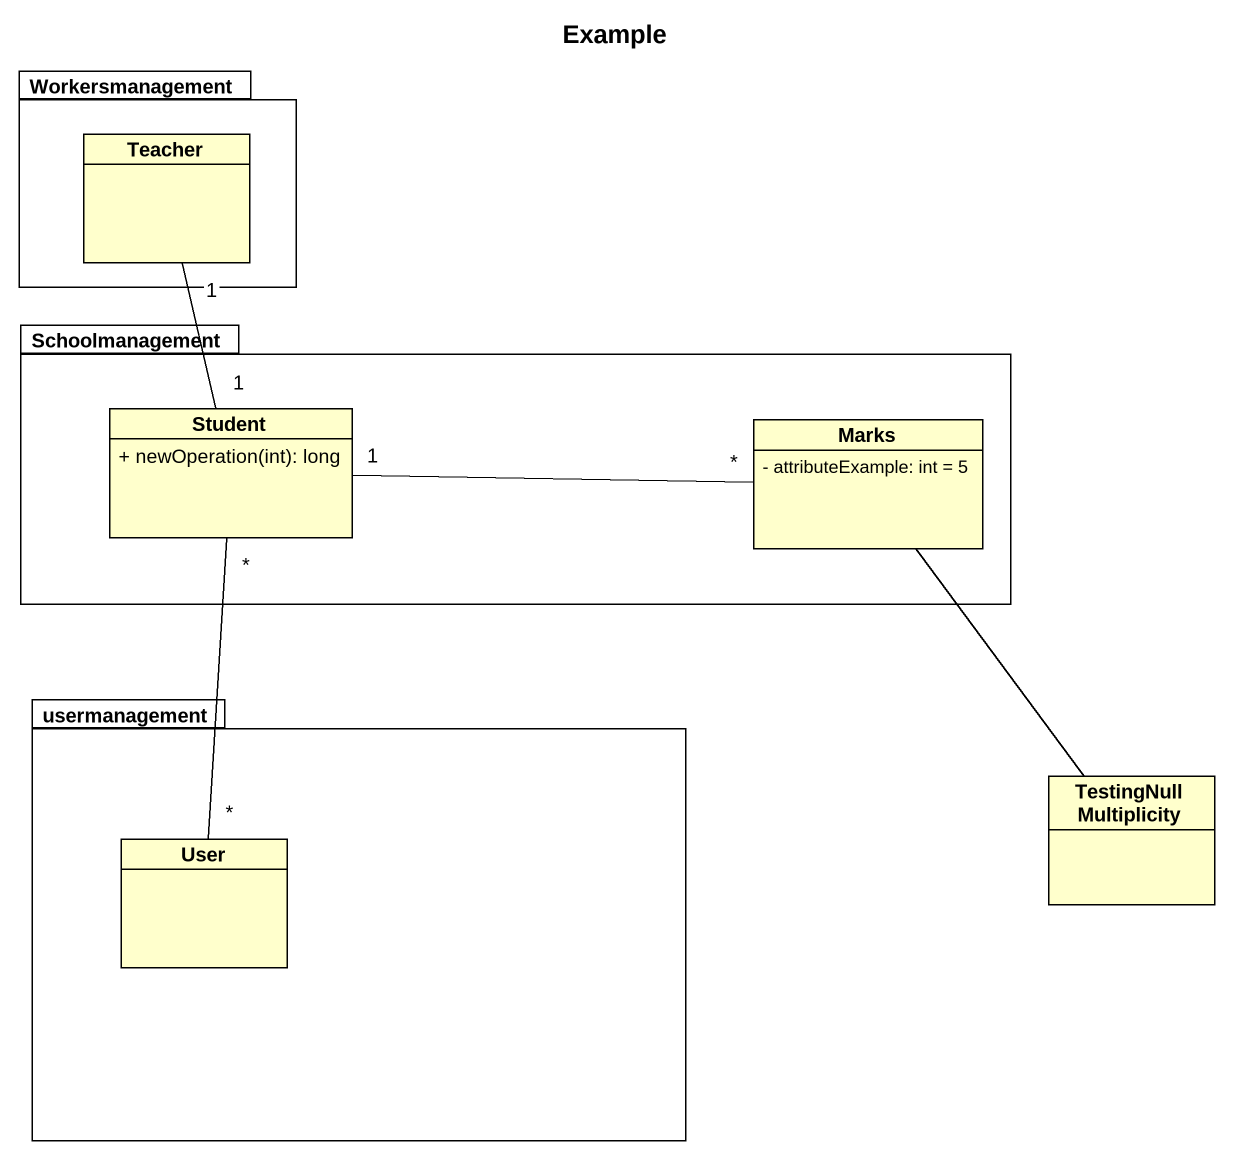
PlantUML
@startuml
title Example
hide circle
hide empty members
skinparam classAttributeIconSize 0
package Workersmanagement {
  class Teacher
}
package Schoolmanagement {
  class Student {
    + newOperation(int): long
  }
  class Marks {
    - attributeExample: int = 5
  }
}
package usermanagement {
  class User
}
class TestingNullMultiplicity
Teacher "1" -- "1" Student
Student "1" -right- "*" Marks
TestingNullMultiplicity -up- Marks
User "*" -up- "*" Student
@enduml
